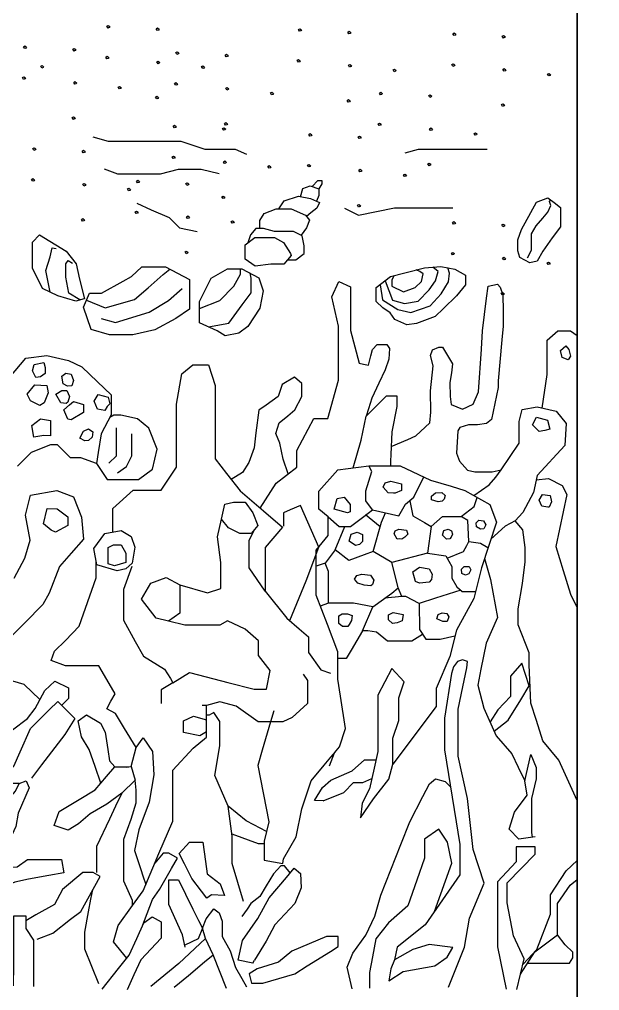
# Model space of a CAD drawing. Header units: millimetres. Extents: x 39 to 1913, y -1214 to 273.
# Drawn here: x 1717.3 to 1756.3, y 125.8 to 191.2 of the extents above; entities that cross this region are included whole.
import ezdxf

# ---------------------------------------------------------------- set-up
doc = ezdxf.new("R2010")
doc.units = ezdxf.units.MM

msp = doc.modelspace()

# ---------------------------------------------------------------- linework, layer by layer
at = {"color": 7, "true_color": 0xd6ffff}
for points in [[(1679.776, 258.065), (1679.776, 33.065), (1754.776, 33.065), (1754.776, 258.065)], [(1754.776, 258.065), (1754.776, 33.065), (1829.776, 33.065), (1829.776, 258.065)]]:
    msp.add_lwpolyline(points, dxfattribs=at)
at = {"color": 252}
for points in [[(1723.234, 190.628), (1723.161, 190.749), (1723.249, 190.803), (1723.36, 190.722), (1723.318, 190.658), (1723.234, 190.628)], [(1726.551, 190.46), (1726.478, 190.581), (1726.566, 190.635), (1726.677, 190.554), (1726.635, 190.49), (1726.551, 190.46)], [(1736.11, 190.406), (1736.036, 190.527), (1736.125, 190.58), (1736.236, 190.5), (1736.193, 190.436), (1736.11, 190.406)], [(1739.427, 190.238), (1739.353, 190.359), (1739.442, 190.413), (1739.553, 190.332), (1739.51, 190.268), (1739.427, 190.238)], [(1746.492, 190.123), (1746.419, 190.244), (1746.507, 190.297), (1746.618, 190.217), (1746.575, 190.153), (1746.492, 190.123)], [(1749.809, 189.955), (1749.735, 190.076), (1749.824, 190.129), (1749.935, 190.049), (1749.892, 189.985), (1749.809, 189.955)], [(1717.633, 189.247), (1717.56, 189.368), (1717.648, 189.422), (1717.759, 189.341), (1717.716, 189.277), (1717.633, 189.247)], [(1720.95, 189.08), (1720.876, 189.201), (1720.965, 189.254), (1721.076, 189.174), (1721.033, 189.11), (1720.95, 189.08)], [(1727.863, 188.855), (1727.79, 188.976), (1727.878, 189.03), (1727.989, 188.949), (1727.946, 188.885), (1727.863, 188.855)], [(1723.155, 188.556), (1723.082, 188.677), (1723.17, 188.73), (1723.281, 188.65), (1723.239, 188.586), (1723.155, 188.556)], [(1726.598, 188.225), (1726.524, 188.346), (1726.613, 188.399), (1726.724, 188.319), (1726.681, 188.255), (1726.598, 188.225)], [(1731.18, 188.688), (1731.106, 188.809), (1731.195, 188.862), (1731.306, 188.782), (1731.263, 188.718), (1731.18, 188.688)], [(1736.031, 188.334), (1735.957, 188.455), (1736.046, 188.508), (1736.157, 188.428), (1736.114, 188.364), (1736.031, 188.334)], [(1718.779, 187.933), (1718.706, 188.054), (1718.794, 188.107), (1718.905, 188.027), (1718.863, 187.963), (1718.779, 187.933)], [(1729.598, 187.907), (1729.525, 188.028), (1729.613, 188.082), (1729.724, 188.001), (1729.682, 187.937), (1729.598, 187.907)], [(1739.473, 188.002), (1739.4, 188.124), (1739.488, 188.177), (1739.599, 188.097), (1739.557, 188.033), (1739.473, 188.002)], [(1742.474, 187.685), (1742.4, 187.806), (1742.489, 187.86), (1742.6, 187.779), (1742.557, 187.715), (1742.474, 187.685)], [(1746.413, 188.05), (1746.34, 188.171), (1746.428, 188.225), (1746.539, 188.144), (1746.496, 188.08), (1746.413, 188.05)], [(1749.855, 187.719), (1749.782, 187.84), (1749.87, 187.894), (1749.982, 187.813), (1749.939, 187.749), (1749.855, 187.719)], [(1717.554, 187.175), (1717.481, 187.296), (1717.569, 187.35), (1717.68, 187.269), (1717.637, 187.205), (1717.554, 187.175)], [(1720.996, 186.844), (1720.923, 186.965), (1721.011, 187.019), (1721.123, 186.938), (1721.08, 186.874), (1720.996, 186.844)], [(1727.784, 186.783), (1727.711, 186.904), (1727.799, 186.958), (1727.91, 186.877), (1727.867, 186.813), (1727.784, 186.783)], [(1752.856, 187.402), (1752.783, 187.523), (1752.871, 187.576), (1752.982, 187.496), (1752.939, 187.432), (1752.856, 187.402)], [(1723.997, 186.527), (1723.923, 186.648), (1724.012, 186.701), (1724.123, 186.621), (1724.08, 186.557), (1723.997, 186.527)], [(1731.226, 186.452), (1731.153, 186.573), (1731.241, 186.627), (1731.353, 186.546), (1731.31, 186.482), (1731.226, 186.452)], [(1734.227, 186.135), (1734.153, 186.256), (1734.242, 186.309), (1734.353, 186.229), (1734.31, 186.165), (1734.227, 186.135)], [(1741.546, 186.131), (1741.472, 186.252), (1741.561, 186.305), (1741.672, 186.225), (1741.629, 186.161), (1741.546, 186.131)], [(1726.503, 185.86), (1726.429, 185.981), (1726.517, 186.035), (1726.629, 185.954), (1726.586, 185.89), (1726.503, 185.86)], [(1739.378, 185.638), (1739.305, 185.759), (1739.393, 185.812), (1739.504, 185.732), (1739.461, 185.668), (1739.378, 185.638)], [(1744.862, 185.963), (1744.789, 186.084), (1744.877, 186.138), (1744.989, 186.057), (1744.946, 185.993), (1744.862, 185.963)], [(1749.76, 185.355), (1749.687, 185.476), (1749.775, 185.529), (1749.886, 185.449), (1749.844, 185.385), (1749.76, 185.355)], [(1720.901, 184.479), (1720.828, 184.6), (1720.916, 184.654), (1721.027, 184.574), (1720.985, 184.509), (1720.901, 184.479)], [(1727.696, 183.913), (1727.622, 184.034), (1727.711, 184.087), (1727.822, 184.007), (1727.779, 183.943), (1727.696, 183.913)], [(1731.012, 183.745), (1730.939, 183.866), (1731.027, 183.92), (1731.139, 183.839), (1731.096, 183.775), (1731.012, 183.745)], [(1731.131, 184.087), (1731.058, 184.208), (1731.146, 184.262), (1731.257, 184.181), (1731.215, 184.117), (1731.131, 184.087)], [(1741.467, 184.058), (1741.393, 184.179), (1741.482, 184.233), (1741.593, 184.153), (1741.55, 184.089), (1741.467, 184.058)], [(1744.909, 183.727), (1744.836, 183.848), (1744.924, 183.902), (1745.035, 183.822), (1744.993, 183.757), (1744.909, 183.727)], [(1722.22, 183.302), (1723.245, 183.023), (1725.184, 183.023), (1727.253, 183.023), (1728.13, 183.023), (1729.733, 182.482), (1731.783, 182.482), (1732.548, 182.147)], [(1736.805, 183.349), (1736.732, 183.47), (1736.82, 183.524), (1736.932, 183.444), (1736.889, 183.379), (1736.805, 183.349)], [(1740.122, 183.182), (1740.049, 183.303), (1740.137, 183.356), (1740.248, 183.276), (1740.206, 183.212), (1740.122, 183.182)], [(1747.91, 183.41), (1747.836, 183.531), (1747.925, 183.585), (1748.036, 183.504), (1747.993, 183.44), (1747.91, 183.41)], [(1718.247, 182.395), (1718.173, 182.516), (1718.262, 182.57), (1718.373, 182.489), (1718.33, 182.425), (1718.247, 182.395)], [(1721.564, 182.227), (1721.49, 182.348), (1721.579, 182.402), (1721.69, 182.321), (1721.647, 182.257), (1721.564, 182.227)], [(1743.214, 182.234), (1744.11, 182.473), (1745.812, 182.473), (1747.306, 182.473), (1748.71, 182.473)], [(1727.617, 181.84), (1727.543, 181.961), (1727.632, 182.015), (1727.743, 181.935), (1727.7, 181.87), (1727.617, 181.84)], [(1722.966, 181.141), (1723.86, 180.805), (1725.613, 180.805), (1726.769, 180.805), (1727.98, 181.122), (1729.49, 181.122), (1730.702, 180.842)], [(1731.059, 181.509), (1730.986, 181.63), (1731.074, 181.684), (1731.185, 181.604), (1731.143, 181.539), (1731.059, 181.509)], [(1734.06, 181.192), (1733.986, 181.313), (1734.074, 181.367), (1734.186, 181.286), (1734.143, 181.222), (1734.06, 181.192)], [(1736.726, 181.277), (1736.653, 181.398), (1736.741, 181.452), (1736.853, 181.371), (1736.81, 181.307), (1736.726, 181.277)], [(1740.169, 180.946), (1740.095, 181.067), (1740.184, 181.121), (1740.295, 181.04), (1740.252, 180.976), (1740.169, 180.946)], [(1744.814, 181.363), (1744.74, 181.484), (1744.829, 181.537), (1744.94, 181.457), (1744.897, 181.393), (1744.814, 181.363)], [(1718.168, 180.323), (1718.094, 180.444), (1718.183, 180.497), (1718.294, 180.417), (1718.251, 180.353), (1718.168, 180.323)], [(1743.169, 180.629), (1743.096, 180.75), (1743.184, 180.803), (1743.295, 180.723), (1743.253, 180.659), (1743.169, 180.629)], [(1721.61, 179.992), (1721.537, 180.113), (1721.625, 180.166), (1721.736, 180.086), (1721.694, 180.022), (1721.61, 179.992)], [(1724.611, 179.674), (1724.537, 179.795), (1724.626, 179.849), (1724.737, 179.768), (1724.694, 179.704), (1724.611, 179.674)], [(1725.212, 180.207), (1725.139, 180.329), (1725.227, 180.382), (1725.338, 180.302), (1725.296, 180.238), (1725.212, 180.207)], [(1728.529, 180.04), (1728.456, 180.161), (1728.544, 180.214), (1728.655, 180.134), (1728.613, 180.07), (1728.529, 180.04)], [(1736.17, 179.278), (1736.327, 179.827), (1736.812, 180.001), (1737.407, 179.815), (1737.407, 179.356), (1737.24, 178.973)], [(1736.963, 179.954), (1737.333, 180.373), (1737.606, 180.373), (1737.606, 180.15), (1737.407, 179.815)], [(1730.964, 179.145), (1730.89, 179.266), (1730.979, 179.319), (1731.09, 179.239), (1731.047, 179.175), (1730.964, 179.145)], [(1734.726, 178.462), (1735.073, 178.996), (1736.029, 179.306), (1736.849, 179.145), (1737.445, 178.884), (1737.278, 178.503), (1736.874, 178.189), (1736.577, 177.949)], [(1752.071, 174.933), (1751.584, 174.835), (1750.927, 175.176), (1750.781, 175.626), (1750.781, 176.368), (1751.037, 177.074), (1751.657, 178.218), (1752.031, 178.906), (1752.789, 179.191), (1753.215, 178.875), (1753.645, 178.556), (1753.645, 178.169), (1753.645, 177.244), (1753.081, 176.502), (1752.461, 175.602), (1752.071, 174.933)], [(1725.165, 178.83), (1726.135, 178.401), (1727.336, 177.87), (1728.036, 177.171), (1729.229, 176.929)], [(1733.428, 177.134), (1733.428, 177.68), (1733.72, 178.152), (1734.527, 178.462), (1735.533, 178.462), (1736.514, 178.028), (1736.774, 177.705), (1736.576, 177.184), (1736.214, 176.681)], [(1739.121, 178.501), (1740.077, 178.023), (1742.497, 178.531), (1744.169, 178.531), (1745.633, 178.531), (1746.41, 178.531)], [(1740.074, 178.581), (1740, 178.702), (1740.089, 178.756), (1740.2, 178.676), (1740.157, 178.612), (1740.074, 178.581)], [(1751.426, 175.164), (1751.706, 175.675), (1751.706, 176.381), (1751.706, 176.782), (1752.01, 177.305), (1752.473, 177.841), (1752.806, 178.226), (1753.002, 178.692), (1752.917, 178.959), (1752.983, 179.048)], [(1721.515, 177.627), (1721.442, 177.748), (1721.53, 177.802), (1721.641, 177.721), (1721.598, 177.657), (1721.515, 177.627)], [(1725.133, 178.135), (1725.06, 178.256), (1725.148, 178.31), (1725.259, 178.229), (1725.217, 178.165), (1725.133, 178.135)], [(1728.576, 177.804), (1728.502, 177.925), (1728.591, 177.979), (1728.702, 177.898), (1728.659, 177.834), (1728.576, 177.804)], [(1731.576, 177.487), (1731.503, 177.608), (1731.591, 177.661), (1731.702, 177.581), (1731.66, 177.517), (1731.576, 177.487)], [(1735.297, 175.024), (1735.868, 175.024), (1736.414, 175.446), (1736.414, 175.967), (1736.278, 176.65), (1735.694, 176.935), (1735.185, 176.935), (1734.428, 176.935), (1733.695, 177.134), (1733.162, 177.134), (1732.802, 176.7), (1732.634, 176.181)], [(1746.466, 177.426), (1746.393, 177.547), (1746.481, 177.601), (1746.592, 177.52), (1746.55, 177.456), (1746.466, 177.426)], [(1749.783, 177.258), (1749.71, 177.379), (1749.798, 177.433), (1749.909, 177.353), (1749.867, 177.288), (1749.783, 177.258)], [(1721.617, 172.4), (1721.066, 172.249), (1719.863, 172.6), (1718.823, 173.089), (1718.147, 174.466), (1718.147, 176.207), (1718.623, 176.708), (1720.427, 175.606), (1721.091, 174.754), (1721.304, 173.715), (1721.659, 172.411)], [(1735.533, 175.322), (1735.061, 174.726), (1734.18, 174.726), (1733.124, 174.59), (1732.441, 175.074), (1732.441, 176.042), (1733.112, 176.526), (1734.415, 176.526), (1735.036, 176.191), (1735.496, 175.459), (1735.533, 175.322)], [(1719.343, 172.844), (1719.049, 174.303), (1719.337, 175.23), (1719.475, 175.844), (1719.752, 175.781)], [(1728.48, 175.439), (1728.407, 175.561), (1728.495, 175.614), (1728.607, 175.534), (1728.564, 175.47), (1728.48, 175.439)], [(1746.387, 175.354), (1746.314, 175.475), (1746.402, 175.528), (1746.513, 175.448), (1746.471, 175.384), (1746.387, 175.354)], [(1749.83, 175.023), (1749.756, 175.144), (1749.845, 175.197), (1749.956, 175.117), (1749.913, 175.053), (1749.83, 175.023)], [(1721.341, 172.325), (1720.59, 172.775), (1720.402, 173.852), (1720.402, 174.754), (1720.552, 174.992), (1720.851, 174.803)], [(1721.586, 171.849), (1721.984, 172.785), (1722.801, 172.785), (1724.256, 173.602), (1724.809, 173.912), (1725.512, 174.558), (1726.528, 174.558), (1727.086, 174.558), (1728.7, 173.702), (1728.7, 172.606), (1728.7, 171.709), (1727.784, 171.072), (1726.369, 170.315), (1724.894, 169.976), (1723.339, 169.976), (1722.104, 170.335), (1721.586, 171.849)], [(1741.717, 171.804), (1741.269, 172.221), (1741.269, 173.154), (1742.226, 173.903), (1743.183, 174.15), (1744.518, 174.494), (1745.615, 174.574), (1746.557, 174.397), (1747.275, 174.003), (1747.275, 173.34), (1746.657, 172.599), (1745.785, 171.758), (1745.23, 171.223), (1743.971, 170.747), (1743.315, 170.662), (1742.504, 171.001), (1742.195, 171.457), (1741.717, 171.804)], [(1741.865, 173.621), (1741.865, 173.621), (1742.35, 172.313), (1743.16, 172.097), (1744.087, 172.236), (1744.828, 173.008), (1745.252, 173.618), (1745.422, 174.235), (1745.066, 174.534)], [(1752.83, 174.705), (1752.757, 174.826), (1752.845, 174.88), (1752.956, 174.8), (1752.914, 174.735), (1752.83, 174.705)], [(1721.785, 172.317), (1723.035, 171.785), (1725.013, 172.347), (1725.93, 173.144), (1726.949, 174.029), (1727.379, 174.403)], [(1730.573, 170.238), (1729.39, 170.786), (1729.39, 172.218), (1730.175, 173.8), (1731.259, 174.423), (1732.218, 174.423), (1733.377, 173.825), (1733.663, 172.94), (1733.427, 171.77), (1732.629, 170.537), (1732.031, 170.101), (1731.097, 169.901), (1730.573, 170.238)], [(1729.39, 171.745), (1730.748, 172.293), (1731.682, 173.264), (1732.131, 174.061), (1732.131, 174.298), (1732.131, 174.423)], [(1729.981, 170.512), (1731.358, 170.761), (1732.255, 171.994), (1732.845, 172.804), (1732.845, 173.8), (1732.797, 174.124)], [(1741.525, 173.355), (1741.678, 172.336), (1742.72, 171.681), (1743.585, 171.488), (1744.89, 171.927), (1745.631, 172.738), (1746.125, 173.548), (1746.186, 174.135), (1746.086, 174.486)], [(1742.445, 173.959), (1742.311, 173.648), (1742.311, 173.247), (1743.106, 172.869), (1743.871, 173.17), (1744.303, 173.571), (1744.411, 174.081), (1744.187, 174.25), (1743.947, 174.347)], [(1733.468, 158.322), (1734.535, 159.993), (1735.924, 161.069), (1735.924, 162.204), (1737.059, 164.355), (1738.018, 164.355), (1738.727, 166.923), (1738.727, 170.559), (1738.288, 172.533), (1738.758, 173.568), (1739.528, 173.217), (1739.528, 171.75), (1739.528, 170.277), (1740.106, 168.083), (1740.399, 168.012), (1740.75, 167.927), (1740.906, 168.574), (1741.01, 169), (1741.316, 169.321), (1741.978, 169.321), (1742.155, 169.051), (1742.102, 168.335), (1741.87, 167.634), (1741.439, 166.718), (1740.972, 165.726), (1740.738, 165.001), (1740.582, 164.516), (1741.961, 165.877), (1742.65, 165.877), (1742.65, 165.148), (1742.315, 163.454), (1742.237, 161.917), (1742.214, 161.484), (1742.214, 161.169)], [(1742.264, 162.455), (1743.38, 162.935), (1743.934, 163.173), (1744.868, 164.063), (1744.935, 164.766), (1744.907, 166.215), (1745.082, 167.883), (1744.905, 168.582), (1745.049, 168.976), (1745.466, 169.154), (1745.721, 169.154), (1746.399, 168.038), (1746.326, 167.427), (1746.21, 166.772), (1746.227, 165.834), (1746.299, 165.284), (1747.06, 164.968), (1747.771, 165.307), (1748.143, 166.145), (1748.331, 169.021), (1748.413, 170.259), (1748.682, 172.446), (1748.78, 173.245), (1749.407, 173.399), (1749.602, 173.187), (1749.776, 172.673), (1749.802, 171.566), (1749.802, 170.569), (1749.697, 169.632), (1749.45, 166.891), (1749.45, 166.427), (1749.017, 164.289), (1748.674, 164.019), (1748.072, 163.923), (1747.459, 163.918), (1746.879, 163.732), (1746.756, 163.518), (1746.666, 162.019), (1746.865, 161.486), (1747.408, 160.88), (1747.887, 160.753), (1749.054, 160.753), (1749.66, 160.898)], [(1722.781, 171.072), (1723.738, 170.813), (1725.99, 171.51), (1727.305, 172.287), (1728.222, 173.104)], [(1749.734, 172.658), (1749.661, 172.779), (1749.749, 172.833), (1749.861, 172.752), (1749.818, 172.688), (1749.734, 172.658)], [(1752.42, 165.051), (1752.762, 167.317), (1752.762, 168.606), (1752.762, 169.613), (1753.465, 170.246), (1754.332, 170.246), (1754.776, 169.941)], [(1754.171, 168.302), (1753.756, 168.463), (1753.641, 168.935), (1754.004, 169.24), (1754.214, 168.99), (1754.327, 168.538), (1754.171, 168.302)], [(1716.633, 167.131), (1717.717, 168.406), (1719.123, 168.599), (1720.571, 168.25), (1721.479, 167.832), (1722.533, 166.815), (1723.439, 165.941), (1723.439, 165.435), (1723.439, 164.599), (1722.77, 163.31), (1722.57, 162.056), (1722.451, 161.31), (1721.407, 161.693), (1720.716, 161.693), (1719.826, 162.565), (1719.372, 162.565), (1718.063, 162.056), (1717.137, 161.148)], [(1718.691, 167.155), (1718.378, 167.105), (1718.157, 167.554), (1718.278, 167.982), (1718.926, 168.124), (1719, 167.787), (1719, 167.376), (1718.691, 167.155)], [(1720.502, 166.535), (1720.217, 166.67), (1720.117, 167.198), (1720.402, 167.404), (1720.744, 167.326), (1720.901, 166.898), (1720.801, 166.542), (1720.502, 166.535)], [(1723.566, 156.709), (1723.566, 158.294), (1724.924, 159.535), (1725.439, 159.535), (1726.802, 159.535), (1727.832, 161.08), (1727.832, 162.957), (1727.832, 165.32), (1728.196, 167.349), (1728.923, 167.954), (1729.983, 167.954), (1730.438, 166.561), (1730.438, 165.592), (1730.438, 163.624), (1730.438, 162.715), (1730.438, 161.625), (1731.195, 160.656), (1732.12, 159.473), (1733.679, 158.142), (1734.966, 157.044), (1733.789, 155.664), (1733.789, 154.932), (1733.789, 153.902), (1733.789, 152.721), (1732.71, 154.296), (1732.71, 156.143), (1733.084, 156.877)], [(1735.347, 160.622), (1735.016, 161.618), (1734.776, 162.693), (1734.521, 163.349), (1734.737, 164.06), (1735.317, 164.532), (1735.798, 164.923), (1736.253, 165.838), (1736.253, 166.703), (1735.758, 167.136), (1734.946, 166.642), (1734.675, 165.822), (1733.856, 165.243), (1733.361, 164.911), (1733.176, 163.38), (1733.054, 162.378), (1732.704, 161.379), (1732.279, 160.706), (1731.515, 160.246)], [(1718.641, 165.231), (1718.021, 165.53), (1717.793, 165.994), (1718.321, 166.621), (1719.119, 166.571), (1719.197, 166.086), (1718.934, 165.402), (1718.641, 165.231)], [(1720.409, 165.367), (1720.06, 165.409), (1719.718, 165.979), (1720.126, 166.225), (1720.459, 166.225), (1720.644, 165.823), (1720.53, 165.452), (1720.409, 165.367)], [(1720.765, 164.255), (1720.523, 164.305), (1720.267, 164.932), (1720.644, 165.26), (1720.907, 165.488), (1721.592, 165.295), (1721.592, 164.754), (1720.765, 164.255)], [(1723.18, 165.151), (1723.014, 164.886), (1722.519, 164.986), (1722.311, 165.524), (1722.576, 165.955), (1723.237, 165.776), (1723.359, 165.338), (1723.18, 165.151)], [(1747.818, 159.164), (1748.849, 159.873), (1749.312, 160.39), (1749.66, 160.898), (1750.88, 162.679), (1750.88, 164.147), (1751.082, 164.964), (1752.072, 165.127), (1753.361, 164.846), (1754.024, 164.002), (1753.942, 162.541), (1752.09, 160.508), (1751.836, 159.373), (1751.119, 158.021), (1750.601, 157.45), (1749.92, 157.096), (1748.961, 156.23)], [(1718.926, 163.193), (1718.242, 163.086), (1718.12, 163.87), (1718.698, 164.333), (1719.354, 164.219), (1719.354, 163.664), (1719.354, 163.172), (1718.926, 163.193)], [(1722.451, 161.31), (1723.168, 160.238), (1724.051, 160.238), (1725.284, 160.238), (1726.222, 160.937), (1726.535, 162.28), (1725.983, 163.696), (1725.21, 164.322), (1724.088, 164.579), (1723.628, 164.579), (1723.349, 164.426)], [(1739.718, 161.034), (1740.246, 162.882), (1740.582, 164.516)], [(1752.598, 163.548), (1752.217, 163.484), (1751.763, 163.911), (1752.035, 164.446), (1752.78, 164.238), (1752.943, 163.639), (1752.598, 163.548)], [(1721.664, 162.841), (1721.329, 163.015), (1721.575, 163.489), (1721.919, 163.663), (1722.21, 163.444), (1722.156, 163.082), (1721.928, 162.863), (1721.664, 162.841)], [(1723.296, 161.342), (1723.793, 161.838), (1723.793, 162.445), (1723.793, 163.052), (1723.793, 163.714)], [(1723.867, 160.698), (1724.474, 161.121), (1724.824, 161.838), (1724.824, 162.592), (1724.824, 163.31), (1724.824, 163.31)], [(1738.131, 140.961), (1738.461, 141.85), (1738.792, 142.245), (1739.205, 143.492), (1738.859, 145.659), (1738.677, 146.805), (1738.677, 148.65), (1737.977, 150.472), (1737.216, 152.452), (1737.235, 155.492), (1738.024, 156.473), (1738.024, 157.724), (1737.408, 158.244), (1737.408, 159.456), (1738.679, 160.9), (1740.758, 161.169), (1742.875, 161.169), (1744.916, 160.207), (1746.302, 159.783), (1747.218, 159.503), (1748.893, 158.556), (1749.337, 157.378), (1748.332, 154.307), (1747.83, 152.222), (1746.652, 150.097), (1746.207, 148.34), (1745.299, 146.176), (1745.299, 144.96), (1742.368, 141.086), (1742.368, 142.83), (1742.775, 144.032), (1742.775, 145.544), (1743.143, 146.63), (1742.309, 147.521), (1741.379, 145.738), (1741.379, 143.509), (1741.379, 141.939), (1741.127, 140.815), (1740.813, 139.417), (1740.312, 138.469), (1740.196, 137.481), (1741.068, 138.76), (1742.116, 140.078), (1742.368, 141.086)], [(1738.024, 157.724), (1738.776, 157.09), (1739.526, 157.09), (1740.419, 157.762), (1741.01, 158.205), (1740.562, 158.801), (1740.562, 159.488), (1740.975, 160.778), (1740.758, 161.169)], [(1741.01, 158.205), (1742.782, 157.801), (1743.238, 158.575), (1743.794, 159.052), (1744.454, 160.424)], [(1752.024, 160.213), (1752.834, 160.32), (1753.772, 159.846), (1754.082, 159.236), (1753.346, 155.729), (1753.836, 154.121), (1754.324, 152.518), (1754.776, 151.605)], [(1716.917, 153.591), (1717.642, 154.952), (1717.988, 156.157), (1717.675, 157.852), (1718.01, 159.19), (1719.795, 159.502), (1720.9, 159.067), (1721.458, 157.718), (1721.58, 156.235), (1720.744, 155.276), (1719.969, 154.388), (1719.271, 152.599), (1718.858, 151.818), (1717.639, 150.602), (1716.601, 149.567)], [(1742.418, 159.317), (1742.062, 159.339), (1741.731, 159.729), (1741.862, 160.013), (1742.245, 160.126), (1742.972, 159.953), (1742.972, 159.498), (1742.533, 159.319), (1742.418, 159.317)], [(1739.34, 158.006), (1738.438, 158.254), (1738.635, 158.973), (1739.109, 159.06), (1739.508, 158.557), (1739.508, 158.07), (1739.34, 158.006)], [(1743.516, 158.813), (1743.734, 157.801), (1744.509, 157.345), (1744.962, 157.078), (1745.72, 157.762), (1746.97, 157.762), (1747.844, 158.436), (1748.056, 159.03)], [(1745.694, 158.784), (1745.424, 158.742), (1744.975, 158.882), (1744.975, 159.12), (1745.254, 159.346), (1745.668, 159.368), (1745.906, 159.166), (1745.822, 158.908), (1745.694, 158.784)], [(1752.809, 158.385), (1752.391, 158.448), (1752.219, 158.849), (1752.431, 159.238), (1752.946, 159.164), (1753.055, 158.734), (1752.889, 158.374), (1752.809, 158.385)], [(1719.409, 156.822), (1718.89, 157.268), (1719.141, 158.287), (1719.802, 158.269), (1720.535, 157.733), (1720.535, 157.143), (1719.695, 156.696), (1719.409, 156.822)], [(1728.064, 153.16), (1729.914, 152.613), (1730.82, 152.896), (1730.82, 154.651), (1730.593, 156.386), (1730.857, 157.575), (1731.081, 158.58), (1731.669, 158.726), (1732.443, 158.726), (1732.971, 157.99), (1733.311, 157.141), (1732.858, 156.613), (1732.084, 156.613), (1731.329, 156.99), (1730.857, 157.575)], [(1735.455, 150.746), (1736.547, 153.431), (1737.398, 155.695), (1736.414, 157.933), (1736.163, 158.503), (1735.471, 158.199), (1735.023, 158.002), (1735.023, 157.11)], [(1741.521, 157.05), (1740.549, 157.859)], [(1744.962, 157.078), (1744.707, 155.281), (1742.305, 154.666), (1741.055, 155.4), (1741.61, 157.365), (1741.896, 158.003)], [(1746.023, 154.949), (1747.124, 155.399), (1747.345, 155.795), (1747.496, 156.065), (1747.412, 157.473), (1747.031, 157.699), (1746.97, 157.762)], [(1741.055, 155.4), (1740.459, 155.182), (1739.42, 154.801), (1738.494, 155.5), (1739.151, 157.09)], [(1742.847, 156.254), (1742.674, 156.221), (1742.472, 156.579), (1742.525, 156.797), (1742.783, 156.894), (1743.3, 156.831), (1743.386, 156.565), (1743.176, 156.364), (1742.993, 156.237), (1742.847, 156.254)], [(1746.22, 156.243), (1745.995, 156.217), (1745.709, 156.492), (1745.802, 156.806), (1746.098, 156.898), (1746.327, 156.791), (1746.399, 156.573), (1746.297, 156.367), (1746.22, 156.243)], [(1748.501, 156.932), (1748.274, 156.889), (1747.998, 157.056), (1747.971, 157.319), (1748.161, 157.503), (1748.483, 157.458), (1748.62, 157.2), (1748.501, 156.932)], [(1754.776, 138.634), (1753.976, 140.373), (1753.53, 141.341), (1752.459, 142.661), (1752.028, 144.028), (1751.66, 145.195), (1751.553, 147.773), (1751.553, 148.575), (1750.807, 150.458), (1750.807, 151.546), (1751.105, 153.232), (1751.269, 154.693), (1751.269, 155.663), (1751.12, 156.856), (1750.601, 157.45)], [(1724.431, 154.226), (1723.836, 154.091), (1722.476, 154.507), (1722.285, 155.608), (1723.015, 156.608), (1724.117, 156.81), (1724.78, 156.417), (1725.027, 155.698), (1724.858, 154.619), (1724.431, 154.226)], [(1740.136, 155.864), (1739.859, 155.792), (1739.435, 156.087), (1739.57, 156.556), (1739.991, 156.706), (1740.34, 156.549), (1740.34, 156.059), (1740.136, 155.864)], [(1723.667, 154.428), (1723.251, 154.574), (1723.251, 155.664), (1723.611, 155.844), (1724.117, 155.844), (1724.42, 155.282), (1724.42, 154.664), (1723.667, 154.428)], [(1747.496, 156.065), (1748.277, 155.954), (1748.774, 155.658)], [(1738.494, 155.5), (1737.829, 154.619), (1737.228, 154.409)], [(1744.707, 155.281), (1745.936, 155.107), (1746.335, 154.388), (1746.335, 153.595), (1746.692, 153.019), (1747.05, 152.702), (1747.948, 152.711)], [(1748.537, 154.933), (1748.947, 153.514), (1749.426, 150.957), (1748.661, 149.237), (1748.302, 147.468), (1748.083, 146.389), (1748.493, 144.863), (1749.33, 142.999), (1750.382, 141.78), (1750.812, 140.872), (1751.248, 139.953)], [(1725.125, 142.207), (1724.348, 143.494), (1723.739, 144.502), (1723.163, 144.81), (1723.431, 145.312), (1723.705, 145.822), (1723.144, 146.784), (1722.604, 147.711), (1721.471, 147.711), (1720.38, 147.711), (1719.402, 148.062), (1719.629, 148.694), (1720.38, 149.416), (1721.282, 150.374), (1722.44, 153.613), (1722.433, 154.757)], [(1724.822, 154.383), (1724.271, 152.84), (1724.271, 152.066), (1724.271, 150.764), (1725.063, 149.349), (1725.622, 148.351), (1727.026, 147.482), (1727.423, 146.84), (1727.594, 146.563), (1726.808, 146.077), (1726.808, 145.161)], [(1738.048, 151.928), (1738.048, 153.225), (1738.048, 154.043), (1737.829, 154.619)], [(1741.035, 151.67), (1742.305, 152.602), (1742.742, 152.96), (1742.484, 153.952), (1742.305, 154.666)], [(1744.985, 153.52), (1744.813, 153.335), (1744.165, 153.26), (1743.909, 153.387), (1743.725, 154.038), (1744.167, 154.344), (1744.829, 154.224), (1745.027, 153.861), (1744.985, 153.52)], [(1747.272, 153.809), (1747.014, 153.912), (1747.004, 154.217), (1747.185, 154.385), (1747.517, 154.385), (1747.614, 154.171), (1747.496, 153.904), (1747.272, 153.809)], [(1727.594, 146.563), (1728.704, 147.248), (1730.348, 146.821), (1731.293, 146.576), (1733.046, 146.12), (1733.896, 146.12), (1734.122, 147.387), (1733.348, 148.406), (1733.348, 149.387), (1732.443, 150.161), (1731.272, 150.727), (1730.744, 150.444), (1729.517, 150.444), (1728.404, 150.444), (1727.29, 150.708), (1726.467, 150.903), (1725.479, 152.198), (1726.101, 153.273), (1727.139, 153.651), (1728.064, 153.16), (1728.064, 152.198), (1728.064, 151.255), (1727.29, 150.708)], [(1740.897, 153.095), (1740.45, 153.136), (1740.024, 153.265), (1739.792, 153.54), (1739.96, 153.777), (1740.297, 153.862), (1740.872, 153.796), (1741.107, 153.467), (1741.022, 153.186), (1740.897, 153.095)], [(1744.152, 151.894), (1743.258, 152.359), (1742.976, 152.359), (1742.742, 152.96)], [(1733.789, 152.721), (1735.255, 150.92), (1736.088, 150.194), (1736.706, 149.656), (1736.706, 148.588), (1737.541, 147.421), (1738.184, 147.207)], [(1742.976, 152.359), (1741.83, 152.254)], [(1746.946, 152.794), (1745.243, 152.245), (1744.152, 151.894), (1744.171, 150.142), (1744.588, 149.487), (1745.561, 149.487), (1746.558, 149.728)], [(1741.035, 151.67), (1739.724, 151.928), (1738.048, 151.928), (1737.499, 151.717)], [(1740.343, 150.053), (1741.035, 151.67)], [(1739.363, 150.354), (1738.985, 150.35), (1738.738, 150.556), (1738.754, 151.077), (1738.965, 151.208), (1739.321, 151.196), (1739.634, 151.099), (1739.599, 150.753), (1739.441, 150.482), (1739.363, 150.354)], [(1742.663, 150.601), (1742.347, 150.558), (1742.082, 150.803), (1742.082, 151.128), (1742.411, 151.282), (1743.079, 151.165), (1743.001, 150.724), (1742.663, 150.601)], [(1746.023, 150.695), (1745.733, 150.684), (1745.342, 150.875), (1745.424, 151.167), (1745.699, 151.274), (1746.014, 151.221), (1746.149, 151), (1746.023, 150.695)], [(1744.38, 149.814), (1743.658, 149.355), (1742.499, 149.355), (1742.02, 149.355), (1741.281, 149.973), (1740.702, 150.053), (1740.343, 150.053), (1739.585, 148.756), (1739.25, 148.184), (1738.677, 148.184)], [(1746.115, 126.076), (1747.207, 128.774), (1747.526, 130.715), (1748.526, 133.079), (1747.783, 135.338), (1747.398, 138.78), (1746.767, 141.621), (1746.767, 144.779), (1747.082, 146.285), (1747.351, 147.563), (1747.406, 147.988), (1747.071, 148.105), (1746.729, 147.99), (1746.451, 147.625), (1746.315, 147.185), (1745.848, 144.17), (1745.848, 142.055), (1746.503, 138.036), (1746.889, 135.67), (1746.889, 133.645), (1744.547, 130.26), (1742.672, 128.757), (1742.491, 127.91)], [(1749.196, 143.297), (1750.137, 144.04), (1750.977, 145.407), (1751.553, 146.345), (1751.049, 147.878), (1751.049, 147.878), (1750.281, 147.014), (1750.281, 145.647), (1749.442, 144.736), (1748.912, 143.931)], [(1736.347, 147.142), (1736.653, 146.722), (1736.653, 145.155), (1735.62, 144.219), (1734.99, 143.932), (1733.327, 143.932), (1731.855, 144.983), (1730.747, 145.27), (1729.847, 145.035)], [(1715.941, 142.261), (1716.805, 143.391), (1717.824, 144.166), (1718.323, 144.83), (1718.976, 146.037), (1719.652, 146.668), (1720.582, 146.225), (1720.582, 145.506), (1720.113, 145.04)], [(1718.649, 145.434), (1717.587, 146.434), (1716.451, 146.788)], [(1717.263, 139.772), (1715.709, 139.772), (1716.892, 140.956), (1717.316, 141.909), (1718.015, 143.481), (1719.275, 144.733), (1719.851, 145.304), (1720.993, 144.154), (1720.334, 143.074), (1718.763, 141.027), (1718.079, 140.136)], [(1724.492, 128.021), (1723.607, 129.133), (1723.907, 130.219), (1724.881, 131.568), (1725.598, 132.56), (1726.249, 134.097), (1726.658, 135.061), (1727.581, 137.24), (1727.581, 139.772), (1727.581, 140.671), (1728.947, 142.15), (1729.847, 142.9), (1729.847, 144.267), (1729.847, 145.035), (1729.565, 145.035)], [(1732.341, 131.836), (1731.576, 134.39), (1731.576, 136.228), (1731.299, 138.261), (1730.421, 140.31), (1730.746, 142.327), (1730.746, 143.953), (1730.339, 144.571), (1730.038, 144.372), (1729.847, 144.372)], [(1734.378, 144.677), (1734.158, 143.932), (1733.594, 142.02), (1733.295, 141.004), (1734.045, 137.203), (1733.738, 135.899), (1733.738, 134.615), (1733.738, 134.615), (1734.985, 134.404), (1735.039, 134.721), (1735.886, 136.187), (1736.251, 138.085), (1736.884, 139.964), (1737.766, 141.019), (1738.218, 141.559), (1738.521, 141.921)], [(1722.759, 139.811), (1722.371, 140.923), (1721.972, 142.068), (1721.439, 142.915), (1721.217, 144.01), (1721.788, 144.406), (1722.732, 143.835), (1723.035, 143.229), (1723.21, 142.076), (1723.327, 141.305), (1723.69, 140.908)], [(1729.847, 143.256), (1729.404, 142.992), (1728.31, 143.218), (1728.31, 144.01), (1728.97, 144.312), (1729.847, 144.067)], [(1724.794, 140.923), (1725.125, 142.207), (1725.593, 142.862), (1726.212, 141.944), (1726.305, 140.371), (1725.987, 138.517), (1725.294, 136.663), (1725.013, 135.277), (1725.443, 133.984), (1725.58, 133.574), (1725.777, 132.983)], [(1737.685, 138.621), (1737.121, 138.64), (1737.646, 139.516), (1738.211, 140.002), (1739.651, 140.644), (1740.468, 141.383), (1740.974, 141.383), (1741.253, 141.377)], [(1751.937, 136.197), (1750.857, 136.029), (1750.209, 136.701), (1750.569, 137.852), (1751.409, 139.003), (1751.248, 139.953), (1751.649, 141.738), (1751.649, 141.738), (1752.009, 140.85), (1752.009, 140.107), (1751.697, 138.764), (1751.697, 137.588), (1751.697, 136.485), (1751.746, 136.168)], [(1724.48, 140.889), (1724.794, 140.923), (1725.062, 140.003), (1724.153, 139.13), (1723.151, 138.396), (1722.021, 137.732), (1721.252, 137.068), (1720.542, 136.649), (1719.621, 136.964), (1719.937, 137.888), (1721.299, 138.711), (1722.378, 139.362), (1723.14, 140.26), (1723.69, 140.908), (1724.637, 140.906)], [(1715.506, 135.317), (1714.87, 135.635), (1715.493, 136.882), (1715.923, 138.038), (1717.021, 139.267), (1717.263, 139.772), (1717.735, 139.969), (1717.94, 139.479), (1717.197, 137.786), (1717.043, 136.897), (1716.319, 135.35), (1715.506, 135.317)], [(1724.881, 131.568), (1724.881, 131.905), (1724.301, 133.198), (1724.301, 134.752), (1724.301, 136.026), (1724.788, 137.374), (1725.125, 138.479), (1725.125, 139.322), (1725.062, 140.003)], [(1737.685, 138.621), (1739.086, 139.166), (1739.728, 139.847), (1740.351, 139.847), (1740.97, 140.116)], [(1739.641, 125.971), (1739.298, 127.422), (1739.69, 128.364), (1740.573, 129.57), (1741.162, 130.855), (1741.564, 132.257), (1742.92, 135.686), (1743.52, 137.204), (1744.396, 138.9), (1744.845, 139.768), (1745.246, 140.085), (1745.889, 139.927), (1746.255, 139.557)], [(1724.153, 139.13), (1723.738, 138.255), (1723.322, 137.376), (1722.448, 135.534), (1722.448, 134.808), (1722.448, 133.793)], [(1733.891, 136.551), (1733.04, 136.992), (1732.518, 137.262), (1731.299, 138.261)], [(1745.171, 131.161), (1745.171, 131.161), (1746.344, 134.427), (1746.065, 135.836), (1745.476, 136.704), (1744.506, 136.045), (1744.506, 134.752), (1743.989, 133.28), (1743.383, 131.556), (1742.098, 130.399), (1741.246, 129.33), (1741.014, 128.107), (1740.816, 127.067), (1740.816, 126.015)], [(1731.552, 136.401), (1733.333, 135.74), (1733.738, 135.74)], [(1731.07, 132.247), (1730.198, 132.296), (1729.875, 132.054), (1729.507, 132.545), (1728.875, 133.387), (1728.373, 134.379), (1728.02, 135.074), (1728.712, 135.832), (1729.423, 135.832), (1729.616, 135.832), (1729.794, 134.54), (1729.908, 133.712), (1730.763, 133.039), (1731.07, 132.247)], [(1750.718, 125.909), (1751.218, 127.985), (1750.487, 129.522), (1750.064, 131.751), (1750.064, 133.096), (1751.948, 135.018), (1751.948, 135.518), (1750.679, 135.518), (1750.679, 134.518), (1749.411, 133.173), (1749.411, 131.713), (1749.411, 129.753), (1749.411, 128.792), (1749.987, 125.948)], [(1714.758, 134.041), (1714.758, 134.041), (1717.132, 134.18), (1717.821, 134.661), (1719.495, 134.661), (1720.107, 134.661), (1720.271, 133.775), (1719.264, 133.589), (1717.879, 133.332), (1716.957, 133.141), (1715.842, 132.693), (1714.887, 132.693)], [(1725.503, 130.09), (1726.225, 131.965), (1726.695, 132.646), (1727.505, 134.072), (1727.894, 134.755), (1727.315, 135.084), (1726.938, 135.084), (1726.385, 134.417)], [(1732.96, 127.693), (1731.987, 127.9), (1732.266, 129.208), (1733.311, 130.69), (1734.076, 132.077), (1735.225, 133.464), (1735.746, 134.094), (1736.18, 133.734), (1736.214, 132.763), (1735.799, 131.711), (1734.443, 130.276), (1733.853, 129.16), (1733.072, 127.9)], [(1735.485, 133.779), (1735.101, 134.231), (1734.85, 134.231), (1734.347, 133.698), (1733.874, 132.903), (1733.436, 132.167), (1732.838, 131.706), (1732.576, 131.334), (1732.227, 130.837)], [(1751.13, 127.619), (1752.064, 128.6), (1752.986, 130.983), (1752.986, 132.289), (1754.024, 133.903), (1754.776, 134.595)], [(1718.458, 129.308), (1719.514, 129.715), (1720.719, 130.642), (1721.403, 131.168), (1722.702, 133.532), (1722.228, 133.793), (1721.534, 133.793), (1720.163, 132.643), (1719.625, 131.642), (1718.384, 130.938), (1717.698, 130.549)], [(1728.414, 128.777), (1728.239, 129.606), (1727.33, 131.647), (1727.33, 132.619), (1727.33, 133.305), (1727.968, 133.305), (1728.446, 132.332), (1728.937, 131.334), (1729.315, 130.567), (1729.574, 130.041), (1729.292, 129.335), (1728.388, 128.901)], [(1750.968, 126.947), (1751.924, 128.453), (1753.448, 129.599), (1753.448, 131.713), (1754.293, 132.943), (1754.776, 133.327)], [(1722.609, 126.306), (1721.664, 128.622), (1721.664, 129.771), (1721.924, 131.142), (1722.086, 131.999), (1722.205, 132.626)], [(1716.882, 126.158), (1716.901, 127.547), (1716.901, 129.085), (1716.901, 130.345), (1716.901, 130.864), (1717.698, 130.864), (1717.698, 130.012), (1718.217, 129.233), (1718.217, 127.677), (1718.217, 126.547), (1718.217, 126.121)], [(1722.839, 125.949), (1723.945, 127.335), (1724.661, 128.234), (1725.162, 129.339), (1725.647, 130.409), (1726.193, 130.819), (1726.811, 130.482), (1726.811, 129.377), (1725.443, 127.916), (1724.975, 126.904), (1724.51, 125.901)], [(1731.206, 125.987), (1730.308, 128.256), (1729.786, 129.351), (1729.574, 130.041), (1729.822, 130.663), (1730.344, 131.344), (1730.705, 131.067), (1730.902, 130.515), (1730.902, 129.479), (1731.445, 128.522), (1731.812, 127.39), (1732.226, 126.656), (1732.541, 126.101)], [(1732.714, 126.968), (1732.873, 126.342), (1733.648, 126.342), (1735.794, 126.977), (1736.629, 127.504), (1738.183, 128.484), (1738.696, 128.807), (1738.696, 129.48), (1737.921, 129.48), (1735.596, 128.507), (1734.701, 127.752), (1733.251, 127.305), (1732.714, 126.968)], [(1754.255, 127.7), (1754.485, 128.046), (1754.485, 128.433), (1753.966, 128.933), (1753.448, 129.599)], [(1727.681, 126.066), (1728.638, 126.864), (1729.723, 127.768), (1730.308, 128.256), (1729.786, 129.351), (1728, 127.661), (1726.118, 126.114)], [(1742.112, 126.501), (1743.083, 127.122), (1745.206, 127.516), (1746.04, 128.092), (1746.419, 128.744), (1744.811, 128.956), (1743.72, 128.608), (1742.491, 127.91), (1742.249, 127.304), (1742.112, 126.501)], [(1732.96, 127.693), (1733.072, 127.9)], [(1751.446, 127.7), (1752.448, 127.7), (1753.178, 127.7), (1754.255, 127.7)]]:
    msp.add_lwpolyline(points, dxfattribs=at)

doc.saveas('drawing.dxf')
